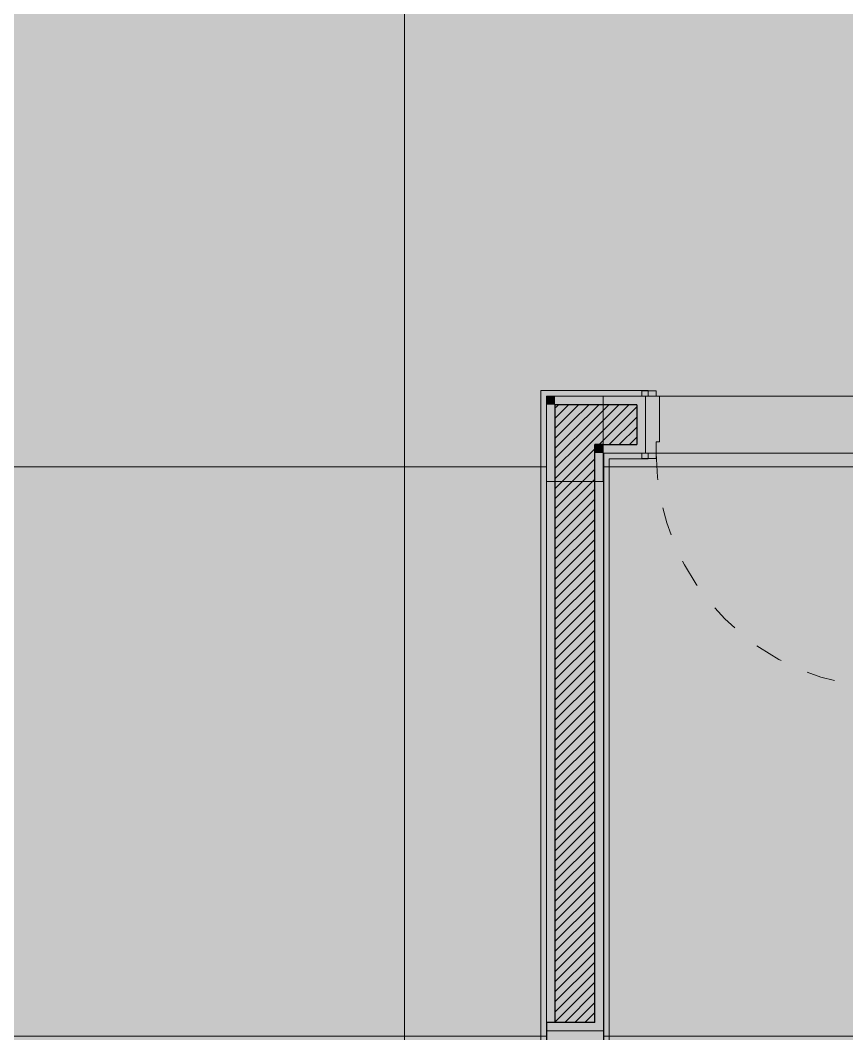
# Model space of a CAD drawing. Header units: metres. Extents: x -77 to -41.1, y -68 to -27.7.
# Drawn here: x -55.863 to -52.959, y -54.591 to -51.03 of the extents above; entities that cross this region are included whole.
import ezdxf

# ---------------------------------------------------------------- set-up
doc = ezdxf.new("R2010")
doc.units = ezdxf.units.M
doc.header["$MEASUREMENT"] = 0
doc.linetypes.add('Dashed', pattern=[0.07, 0.045, -0.025])
for name, color, linetype in [('Concreto moldado in loco_Pilares.IFC Model', 7, 'Continuous'), ('Janelas Archicad', 7, 'Continuous'), ('PAREDE CONSTRUIR', 7, 'Continuous'), ('Portas Archicad', 7, 'Continuous')]:
    doc.layers.add(name, color=color, linetype=linetype)
for name, color, linetype, lineweight in [('Concreto moldado in loco_Pilares.IFC Model_Caneta_No__241', 7, 'Continuous', 13), ('Concreto moldado in loco_Pilares.IFC Model_Caneta_No__4', 7, 'Continuous', 20), ('Janelas Archicad_Caneta_No__241', 7, 'Continuous', 13), ('Janelas Archicad_Caneta_No__3', 7, 'Continuous', 25), ('PAREDE CONSTRUIR_Caneta_No__241', 7, 'Continuous', 13), ('PAREDE CONSTRUIR_Caneta_No__3', 7, 'Continuous', 25), ('PISO - Rodapé_Caneta_No__11', 7, 'Continuous', 5), ('PISO_Caneta_No__241', 7, 'Continuous', 13), ('Portas Archicad_Caneta_No__241', 7, 'Continuous', 13)]:
    doc.layers.add(name, color=color, linetype=linetype, lineweight=lineweight)
for name, color, linetype, lineweight, true_color in [('LAJES.EST_Caneta_No__18', 7, 'Continuous', 0, 0xdfdfdf), ('LAJES.EST_Caneta_No__254', 7, 'Continuous', 0, 0xd1c9ad), ('PISO_Caneta_No__97', 7, 'Continuous', 5, 0x6b6b6b), ('Portas Archicad_Caneta_No__9', 7, 'Continuous', 5, 0x020202), ('Portas Archicad_Caneta_No__97', 7, 'Continuous', 5, 0x6b6b6b), ('ZONA_Caneta_No__56', 7, 'Continuous', 0, 0xffe495)]:
    doc.layers.add(name, color=color, linetype=linetype, lineweight=lineweight, true_color=true_color)
pattern_1 = [(45, (0, 0), (-0.0176776695, 0.0176776695), [])]

# ---------------------------------------------------------------- blocks, each defined once
blk = doc.blocks.new('Rectangular Window Opening 26')
at = {"layer": 'Janelas Archicad_Caneta_No__241', "color": 7, "linetype": 'Continuous', "lineweight": 13}
for p, q in [((-0.9, 0.2), (-0.87, 0.2)), ((-0.87, 0), (-0.87, 0.2)), ((0.9, 0.2), (0.87, 0.2)), ((0.87, 0), (0.87, 0.2))]:
    blk.add_line(p, q, dxfattribs=at)
at = {"layer": 'Janelas Archicad_Caneta_No__3', "color": 7, "linetype": 'Continuous', "lineweight": 25}
for p, q in [((-0.87, 0.2), (0.87, 0.2)), ((-0.9, 0), (0.9, 0))]:
    blk.add_line(p, q, dxfattribs=at)
blk = doc.blocks.new('Door 26_4')
at = {"layer": 'Portas Archicad', "linetype": 'Continuous', "lineweight": 0, "true_color": 0xffffff}
for points in [[(0.412, 0.824), (0.372, 0.824), (0.372, 0), (0.412, 0)], [(-0.412, 0), (-0.412, 0.019), (-0.462, 0.019), (-0.462, 0)], [(-0.4, -0.2), (-0.4, -0.04), (-0.412, -0.04), (-0.412, 0), (-0.45, 0), (-0.45, -0.2)], [(0.45, -0.2), (0.45, 0), (0.412, 0), (0.412, -0.04), (0.4, -0.04), (0.4, -0.2)], [(0.412, 0.019), (0.412, 0), (0.462, 0), (0.462, 0.019)], [(-0.412, -0.219), (-0.412, -0.2), (-0.462, -0.2), (-0.462, -0.219)], [(0.412, -0.2), (0.412, -0.219), (0.462, -0.219), (0.462, -0.2)]]:
    blk.add_hatch(color=7, dxfattribs=at).paths.add_polyline_path(points)
at = {"layer": 'Portas Archicad_Caneta_No__241', "color": 7, "linetype": 'Continuous', "lineweight": 13}
for p, q in [((-0.462, 0), (-0.45, 0)), ((-0.462, 0), (-0.45, 0)), ((-0.45, 0), (-0.45, -0.03)), ((-0.45, 0), (-0.45, -0.03)), ((0.45, 0), (0.45, -0.03)), ((0.45, 0), (0.45, -0.03)), ((0.45, 0), (0.462, 0)), ((0.45, 0), (0.462, 0)), ((-0.45, -0.03), (-0.45, -0.17)), ((-0.45, -0.03), (-0.45, -0.17)), ((-0.45, -0.03), (-0.45, -0.17)), ((-0.45, -0.03), (-0.45, -0.17)), ((0.45, -0.03), (0.45, -0.17)), ((0.45, -0.03), (0.45, -0.17)), ((0.45, -0.03), (0.45, -0.17)), ((0.45, -0.03), (0.45, -0.17)), ((-0.45, -0.17), (-0.45, -0.2)), ((-0.45, -0.17), (-0.45, -0.2)), ((-0.45, -0.17), (-0.45, -0.2)), ((-0.45, -0.17), (-0.45, -0.2)), ((0.45, -0.17), (0.45, -0.2)), ((0.45, -0.17), (0.45, -0.2)), ((0.45, -0.17), (0.45, -0.2)), ((0.45, -0.17), (0.45, -0.2)), ((-0.462, -0.2), (-0.45, -0.2)), ((-0.462, -0.2), (-0.45, -0.2)), ((0.45, -0.2), (0.462, -0.2)), ((0.45, -0.2), (0.462, -0.2))]:
    blk.add_line(p, q, dxfattribs=at)
at = {"layer": 'Portas Archicad_Caneta_No__9', "color": 18, "linetype": 'Continuous', "lineweight": 5, "true_color": 0x020202}
for p, q in [((0.372, 0), (0.372, 0.824)), ((0.372, 0.824), (0.412, 0.824)), ((0.412, 0.824), (0.412, 0)), ((-0.462, 0), (-0.462, 0.019)), ((-0.462, 0.019), (-0.412, 0.019)), ((-0.412, 0), (-0.462, 0)), ((-0.412, 0), (-0.45, 0)), ((-0.45, 0), (-0.45, -0.2)), ((-0.412, 0.019), (-0.412, 0)), ((-0.412, -0.04), (-0.412, 0)), ((0.412, 0), (0.372, 0)), ((0.412, 0.019), (0.462, 0.019)), ((0.412, 0), (0.412, 0.019)), ((0.462, 0), (0.412, 0)), ((0.45, 0), (0.412, 0)), ((0.412, 0), (0.412, -0.04)), ((0.45, -0.2), (0.45, 0)), ((0.462, 0.019), (0.462, 0)), ((-0.4, -0.04), (-0.412, -0.04)), ((-0.4, -0.2), (-0.4, -0.04)), ((0.412, -0.04), (0.4, -0.04)), ((0.4, -0.04), (0.4, -0.2)), ((-0.462, -0.219), (-0.462, -0.2)), ((-0.462, -0.2), (-0.412, -0.2)), ((-0.45, -0.2), (-0.4, -0.2)), ((-0.412, -0.2), (-0.412, -0.219)), ((0.4, -0.2), (0.45, -0.2)), ((0.412, -0.2), (0.462, -0.2)), ((0.412, -0.219), (0.412, -0.2)), ((0.462, -0.2), (0.462, -0.219)), ((-0.412, -0.219), (-0.462, -0.219)), ((0.462, -0.219), (0.412, -0.219))]:
    blk.add_line(p, q, dxfattribs=at)
at = {"layer": 'Portas Archicad_Caneta_No__97', "color": 251, "linetype": 'Dashed', "lineweight": 5, "true_color": 0x6b6b6b}
blk.add_arc((0.412, 0), 0.824, 90, 180, dxfattribs=at)

msp = doc.modelspace()

# ---------------------------------------------------------------- hatches: boundary and pattern name
at = {"layer": 'Concreto moldado in loco_Pilares.IFC Model', "linetype": 'Continuous', "lineweight": 0, "true_color": 0x000000}
msp.add_hatch(color=18, dxfattribs=at).paths.add_polyline_path([(-54.0143, -52.6506), (-53.8143, -52.6506), (-53.8143, -52.3506), (-54.0143, -52.3506)])
at = {"layer": 'LAJES.EST_Caneta_No__18', "linetype": 'Continuous', "lineweight": 0, "true_color": 0xdfdfdf}
h = msp.add_hatch(dxfattribs=at)
h.set_pattern_fill('Piso_Externo__0003', color=254, style=0, pattern_type=2)
h.set_pattern_definition([(45, (0, 0.6), (-0.1909188, 0.1909188), [0, -0.18, 0, -0.27]), (110, (0.6, 0.6), (0.253717, 0.09234544), [0, -0.132, 0, -0.228])])
h.paths.add_polyline_path([(-76.514, -65.1016), (-73.814, -65.1016, -0.414214), (-75.814, -67.1016), (-66.814, -67.1016, -0.414214), (-68.814, -65.1016), (-68.814, -62.301), (-68.814, -45.4002, -0.414214), (-66.514, -43.1002), (-65.914, -43.1002), (-65.914, -42.3002), (-66.514, -42.3002), (-66.514, -38.2041), (-65.114, -38.2041), (-65.114, -36.7038), (-66.514, -36.7038), (-66.514, -32.5997), (-65.114, -32.5997), (-56.714, -32.5997), (-53.814, -32.5997), (-44.014, -32.5997), (-44.014, -42.3002), (-53.814, -42.3002), (-53.814, -47.1002), (-44.014, -47.1002), (-44.014, -50.8516), (-45.6136, -50.8516), (-45.6136, -52.3506), (-44.014, -52.3506), (-44.014, -60.3006), (-48.9163, -60.3006), (-48.9163, -61.1006), (-44.3609, -61.1006), (-44.3609, -67.1016), (-44.014, -67.1016), (-41.514, -67.1016), (-41.514, -28.1016), (-41.714, -28.1016), (-41.714, -60.3006), (-43.014, -60.3006), (-43.014, -30.0016), (-66.514, -30.0016), (-66.514, -28.1016), (-76.514, -28.1016)])
h.paths.add_polyline_path([(-73.814, -45.1016), (-76.314, -45.1016), (-76.314, -43.0892), (-75.7984, -43.0908, -0.414214), (-73.8139, -45.0876)], flags=0)
h.paths.add_polyline_path([(-73.814, -45.5846, -0.009328), (-73.814, -45.6604)], flags=0)
h.paths.add_polyline_path([(-52.814, -46.3002), (-52.814, -43.1002), (-44.014, -43.1002), (-44.014, -46.3002)], flags=0)
h.paths.add_polyline_path([(-67.714, -34.1), (-76.314, -34.1), (-76.314, -32.5997), (-67.714, -32.5997)], flags=0)
at = {"layer": 'LAJES.EST_Caneta_No__254', "linetype": 'Continuous', "lineweight": 0, "true_color": 0xd1c9ad}
h = msp.add_hatch(dxfattribs=at)
h.set_pattern_fill('Haie_OD_0003', color=9, style=0, pattern_type=2)
h.set_pattern_definition([(45, (0, 0.5), (-0.159099, 0.159099), [0, -0.15, 0, -0.225]), (110, (0.5, 0.5), (0.21143084, 0.07695453), [0, -0.11, 0, -0.19])])
h.paths.add_polyline_path([(-65.114, -47.1002), (-66.514, -47.1002), (-66.514, -60.3006), (-56.514, -60.3006), (-44.014, -60.3006), (-44.014, -56.6006), (-50.5957, -56.6006), (-50.5957, -54.2479), (-52.6157, -54.2479), (-52.6157, -52.5506), (-50.5957, -52.5506), (-45.6136, -52.5506), (-45.6136, -50.8516), (-44.014, -50.8516), (-44.014, -47.1002), (-53.814, -47.1002), (-53.814, -42.3002), (-44.014, -42.3002), (-44.014, -37.1002), (-51.174, -37.1002), (-51.174, -32.5997), (-53.814, -32.5997), (-56.714, -32.5997), (-58.7637, -32.5997), (-58.7637, -34.9038), (-63.464, -34.9038), (-63.464, -36.5038), (-65.114, -36.5038), (-65.114, -38.4037), (-63.464, -38.4037), (-63.464, -42.1002), (-65.114, -42.1002), (-65.114, -42.3002)])
h.paths.add_polyline_path([(-60.5596, -42.1002), (-60.5596, -38.4037), (-58.8637, -38.4037), (-58.8637, -42.1002)], flags=0)
h.paths.add_polyline_path([(-59.064, -48.7001), (-59.064, -47.3002), (-56.714, -47.3002), (-56.714, -48.7001)], flags=0)
at = {"layer": 'PAREDE CONSTRUIR', "linetype": 'Continuous', "lineweight": 0, "true_color": 0xffffff}
for points in [[(-53.984, -52.3506), (-54.014, -52.3506), (-53.984, -52.3806)], [(-53.984, -52.3806), (-54.014, -52.3506), (-54.014, -52.3806)], [(-53.984, -52.3506), (-53.984, -52.3806), (-53.6965, -52.3806), (-53.6665, -52.3506)], [(-53.6965, -52.3806), (-53.6965, -52.5206), (-53.6665, -52.5206), (-53.6665, -52.3506)], [(-54.014, -52.3806), (-54.014, -54.5506), (-53.984, -54.5506), (-53.984, -52.3806)], [(-53.814, -52.5206), (-53.844, -52.5206), (-53.814, -52.5506)], [(-53.814, -52.5506), (-53.844, -52.5206), (-53.844, -52.5506)], [(-53.814, -52.5206), (-53.814, -52.5506), (-53.6665, -52.5506), (-53.6665, -52.5206)], [(-53.844, -54.5506), (-53.814, -54.5506), (-53.814, -52.5506), (-53.844, -52.5506)], [(-53.814, -54.5506), (-53.844, -54.5506), (-54.014, -54.5506), (-54.014, -54.5806), (-53.814, -54.5806)]]:
    msp.add_hatch(color=7, dxfattribs=at).paths.add_polyline_path(points)
at = {"layer": 'PAREDE CONSTRUIR', "linetype": 'Continuous', "lineweight": 0, "true_color": 0x000000}
h = msp.add_hatch(dxfattribs=at)
h.set_pattern_fill('common_brick_0003', color=18, style=0, pattern_type=2)
h.set_pattern_definition(pattern_1)
h.paths.add_polyline_path([(-53.844, -52.3806), (-53.984, -52.3806), (-53.844, -52.5206)])
h = msp.add_hatch(dxfattribs=at)
h.set_pattern_fill('common_brick_0003', color=18, style=0, pattern_type=2)
h.set_pattern_definition(pattern_1)
h.paths.add_polyline_path([(-53.844, -52.5206), (-53.984, -52.3806), (-53.984, -52.5206)])
h = msp.add_hatch(dxfattribs=at)
h.set_pattern_fill('common_brick_0003', color=18, style=0, pattern_type=2)
h.set_pattern_definition(pattern_1)
h.paths.add_polyline_path([(-53.844, -52.5206), (-53.6965, -52.5206), (-53.6965, -52.3806), (-53.844, -52.3806)])
h = msp.add_hatch(dxfattribs=at)
h.set_pattern_fill('common_brick_0003', color=18, style=0, pattern_type=2)
h.set_pattern_definition(pattern_1)
h.paths.add_polyline_path([(-53.984, -54.5506), (-53.844, -54.5506), (-53.844, -52.5206), (-53.984, -52.5206)])
at = {"layer": 'PISO_Caneta_No__97', "linetype": 'Continuous', "lineweight": 5, "true_color": 0x6b6b6b}
h = msp.add_hatch(dxfattribs=at)
h.set_pattern_fill('Ceramica_200_x_200_0003', color=251, style=0, pattern_type=2)
h.set_pattern_definition([(0, (-56.514, -56.6006), (0, 2), []), (90, (-56.514, -56.6006), (-2, 0), [])])
h.paths.add_polyline_path([(-65.114, -36.4993), (-65.114, -38.4037), (-60.6596, -38.4037), (-60.6596, -38.2037), (-58.7637, -38.2037), (-56.714, -38.2037), (-56.714, -42.1002), (-58.7637, -42.1002), (-58.7637, -42.3002), (-60.6596, -42.3002), (-64.914, -42.3002), (-64.914, -47.3002), (-62.614, -47.3002), (-59.164, -47.3002), (-59.164, -47.1002), (-56.514, -47.1002), (-56.514, -48.8001), (-56.714, -48.8001), (-56.714, -52.3506), (-59.164, -52.3506), (-62.614, -52.3506), (-62.614, -54.0606), (-56.714, -54.0606), (-56.714, -56.6006), (-54.014, -56.6006), (-54.014, -52.3506), (-52.7157, -52.3506), (-52.7157, -52.5506), (-45.8136, -52.5506), (-45.8136, -50.8516), (-54.014, -50.8516), (-54.014, -47.1002), (-54.014, -42.1002), (-53.814, -42.1002), (-53.814, -36.7038), (-56.594, -36.7038), (-56.714, -36.7038), (-63.3639, -36.7038), (-63.364, -36.4993)])
h = msp.add_hatch(dxfattribs=at)
h.set_pattern_fill('Ceramica_200_x_200_0003', color=251, style=0, pattern_type=2)
h.set_pattern_definition([(0, (-53.814, -56.6006), (0, 2), []), (90, (-53.814, -56.6006), (-2, 0), [])])
h.paths.add_polyline_path([(-53.814, -56.6006), (-50.6117, -56.6006), (-50.6117, -54.3479), (-52.7157, -54.3479), (-52.7157, -52.5506), (-53.814, -52.5506), (-53.814, -54.3479)])

# ---------------------------------------------------------------- linework, layer by layer
at = {"layer": 'Concreto moldado in loco_Pilares.IFC Model_Caneta_No__241', "color": 7, "linetype": 'Continuous', "lineweight": 13, "flags": 128}
msp.add_lwpolyline([(-54.0143, -52.6506), (-53.8143, -52.6506), (-53.8143, -52.3506), (-54.0143, -52.3506)], close=True, dxfattribs=at)
at = {"layer": 'Concreto moldado in loco_Pilares.IFC Model_Caneta_No__4', "color": 7, "linetype": 'Continuous', "lineweight": 20, "flags": 128}
msp.add_lwpolyline([(-54.0143, -52.6506), (-53.8143, -52.6506), (-53.8143, -52.3506), (-54.0143, -52.3506)], close=True, dxfattribs=at)
at = {"layer": 'PAREDE CONSTRUIR_Caneta_No__241', "color": 7, "linetype": 'Continuous', "lineweight": 13}
for p, q in [((-53.6785, -52.3506), (-53.6665, -52.3506)), ((-53.6665, -52.3806), (-53.6665, -52.3506)), ((-53.6665, -52.3806), (-53.6665, -52.3506)), ((-53.6665, -52.5206), (-53.6665, -52.3806)), ((-53.6665, -52.5206), (-53.6665, -52.3806)), ((-53.6665, -52.5506), (-53.6665, -52.5206)), ((-53.6785, -52.5506), (-53.6665, -52.5506)), ((-54.014, -54.5506), (-54.014, -54.5806)), ((-53.814, -54.5506), (-53.814, -54.5806)), ((-54.014, -54.5806), (-53.814, -54.5806))]:
    msp.add_line(p, q, dxfattribs=at)
at = {"layer": 'PAREDE CONSTRUIR_Caneta_No__241', "color": 7, "linetype": 'Continuous', "lineweight": 13, "flags": 128}
for points in [[(-54.014, -52.3506), (-53.984, -52.3506)], [(-54.014, -52.3506), (-54.014, -54.5506)], [(-53.6665, -52.3506), (-53.984, -52.3506)], [(-53.814, -54.5506), (-53.814, -52.5506)], [(-53.814, -52.5506), (-53.6665, -52.5506)]]:
    msp.add_lwpolyline(points, dxfattribs=at)
at = {"layer": 'PAREDE CONSTRUIR_Caneta_No__3', "color": 7, "linetype": 'Continuous', "lineweight": 25}
for p, q in [((-53.844, -52.3806), (-53.984, -52.3806)), ((-53.984, -52.3806), (-53.984, -52.5206)), ((-53.844, -52.3806), (-53.984, -52.3806)), ((-53.6965, -52.3806), (-53.844, -52.3806)), ((-53.6965, -52.3806), (-53.6965, -52.5206)), ((-53.984, -52.5206), (-53.984, -54.5506)), ((-53.814, -52.5206), (-53.844, -52.5206)), ((-53.844, -54.5506), (-53.844, -52.5206)), ((-53.814, -52.5206), (-53.844, -52.5206)), ((-53.814, -52.5206), (-53.6965, -52.5206)), ((-53.844, -54.5506), (-54.014, -54.5506))]:
    msp.add_line(p, q, dxfattribs=at)
at = {"layer": 'PISO - Rodapé_Caneta_No__11', "color": 7, "linetype": 'Continuous', "lineweight": 5}
for p, q in [((-54.034, -52.3306), (-54.034, -56.5822)), ((-53.6565, -52.3306), (-54.034, -52.3306)), ((-53.6565, -52.3506), (-53.6565, -52.3306)), ((-54.014, -56.5822), (-54.014, -52.3506)), ((-54.014, -52.3506), (-53.6565, -52.3506)), ((-53.6565, -52.5506), (-53.814, -52.5506)), ((-53.814, -52.5506), (-53.814, -56.6006)), ((-53.6565, -52.5706), (-53.6565, -52.5506)), ((-53.794, -52.5706), (-53.6565, -52.5706)), ((-53.794, -56.5806), (-53.794, -52.5706))]:
    msp.add_line(p, q, dxfattribs=at)
at = {"layer": 'PISO_Caneta_No__241', "color": 7, "linetype": 'Continuous', "lineweight": 13, "flags": 128}
msp.add_lwpolyline([(-64.914, -42.3002), (-64.914, -47.3002), (-62.614, -47.3002), (-59.164, -47.3002), (-59.164, -47.1002), (-56.514, -47.1002), (-56.514, -48.8001), (-56.714, -48.8001), (-56.714, -52.3506), (-59.164, -52.3506), (-62.614, -52.3506), (-62.614, -54.0606), (-56.714, -54.0606), (-56.714, -56.6006), (-54.014, -56.6006), (-54.014, -52.3506), (-52.7157, -52.3506), (-52.7157, -52.5506), (-45.8136, -52.5506), (-45.8136, -50.8516), (-54.014, -50.8516), (-54.014, -47.1002), (-54.014, -42.1002)], dxfattribs=at)
msp.add_lwpolyline([(-53.814, -56.6006), (-50.6117, -56.6006), (-50.6117, -54.3479), (-52.7157, -54.3479), (-52.7157, -52.5506), (-53.814, -52.5506), (-53.814, -54.3479)], close=True, dxfattribs=at)
at = {"layer": 'ZONA_Caneta_No__56', "color": 41, "linetype": 'Continuous', "lineweight": 0, "true_color": 0xffe495, "flags": 128}
for points in [[(-64.914, -36.7038), (-64.914, -38.2037), (-56.514, -38.2037), (-56.514, -52.5506), (-62.614, -52.5506), (-62.614, -54.0506), (-56.514, -54.0506), (-56.514, -56.6006), (-54.014, -56.6006), (-54.014, -52.3506), (-45.8136, -52.3506), (-45.8136, -50.8516), (-54.014, -50.8516), (-54.014, -36.7038), (-56.514, -36.7038)], [(-53.814, -56.6006), (-52.164, -56.6006), (-52.164, -54.3479), (-52.7157, -54.3479), (-52.7157, -52.5506), (-53.814, -52.5506)]]:
    msp.add_lwpolyline(points, close=True, dxfattribs=at)

# ---------------------------------------------------------------- block references
at = {"layer": 'Janelas Archicad', "color": 7, "linetype": 'Continuous', "lineweight": 0, "rotation": 270}
msp.add_blockref('Rectangular Window Opening 26', (-54.014, -55.4506), dxfattribs=at)
at = {"layer": 'Portas Archicad', "color": 252, "linetype": 'Continuous', "lineweight": 0, "xscale": -1, "rotation": 180}
msp.add_blockref('Door 26_4', (-53.2165, -52.5506), dxfattribs=at)

doc.saveas('drawing.dxf')
